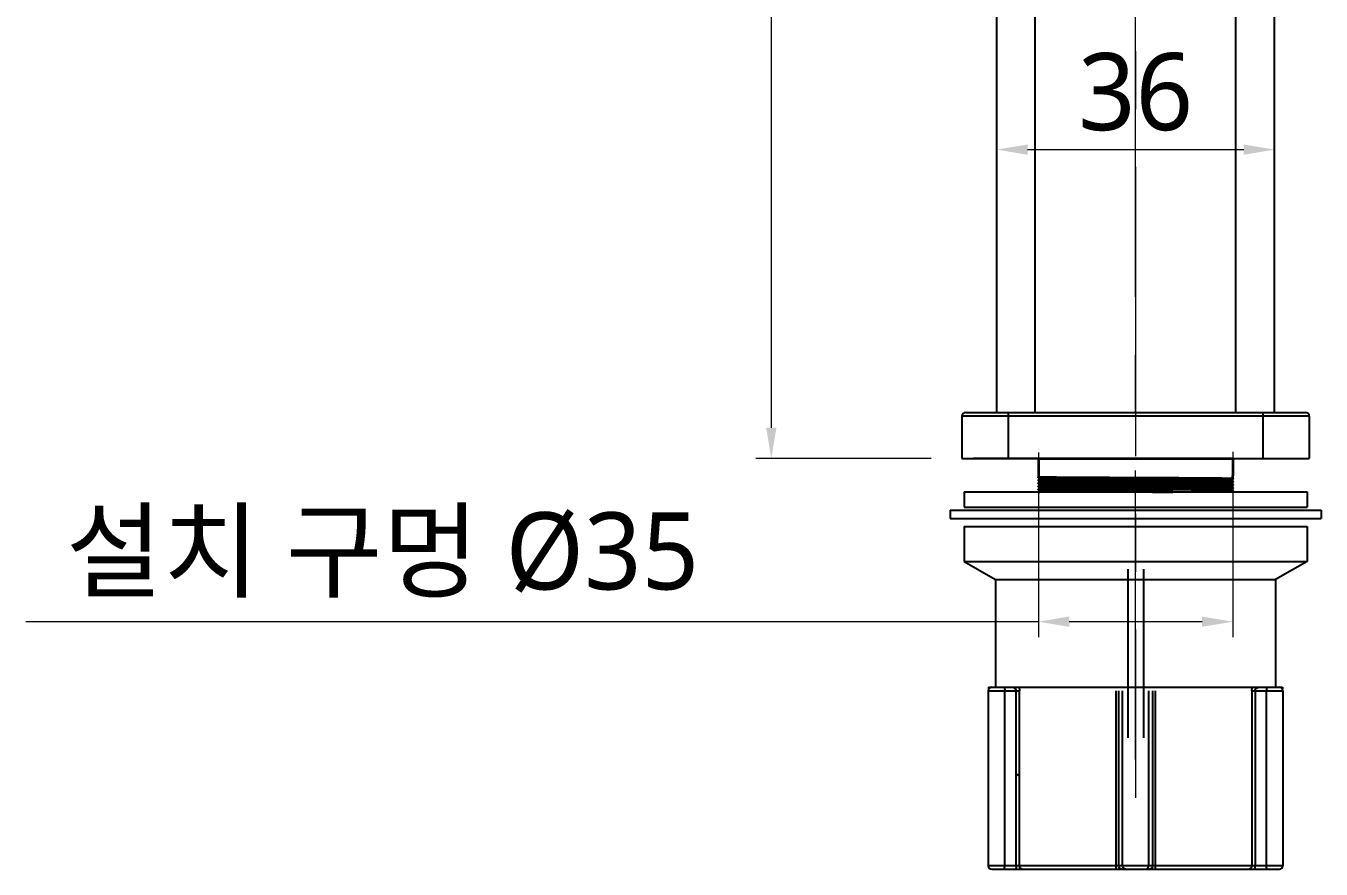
# Model space of a CAD drawing. Extents: x 1481 to 3160, y 4681 to 5260.
# Drawn here: x 2470.6 to 2638.4, y 4861.7 to 4971 of the extents above; entities that cross this region are included whole.
import ezdxf

# ---------------------------------------------------------------- set-up
doc = ezdxf.new("R2010")
doc.units = 0
doc.header["$LTSCALE"] = 30
doc.header["$MEASUREMENT"] = 0
doc.header["$PDMODE"] = 3
doc.header["$PDSIZE"] = -10
doc.linetypes.add('CENTER', pattern=[2, 1.25, -0.25, 0.25, -0.25])
doc.layers.get('0').update_dxf_attribs({"linetype": 'CONTINUOUS'})
doc.layers.get('DEFPOINTS').update_dxf_attribs({"linetype": 'CONTINUOUS'})
for name, color, linetype in [('02___PRT_ALL_AXES', 7, 'CONTINUOUS'), ('AXES', 7, 'CONTINUOUS'), ('BODY', 7, 'CONTINUOUS'), ('DEF_LAYER_ASSEM_MEMBER', 7, 'CONTINUOUS')]:
    doc.layers.add(name, color=color, linetype=linetype)
doc.layers.add('\\M+5B3DF\\M+5B4E7\\M+5CFDF', color=3, linetype='CONTINUOUS', lineweight=9)
doc.styles.add('Daelim Dimension', font='NanumGothic.ttf')
doc.dimstyles.new('DEFAULT', dxfattribs={"dimscale": 2, "dimtxt": 2, "dimasz": 2, "dimexe": 0, "dimexo": 2, "dimgap": 1, "dimtad": 1, "dimdec": 1, "dimzin": 9, "dimdsep": 46, "dimtxsty": 'Daelim Dimension', "dimcen": 0.5, "dimclrd": 252, "dimclre": 252, "dimclrt": 3, "dimadec": 1, "dimazin": 0, "dimtfac": 1, "dimtdec": 1, "dimtix": 1, "dimtmove": 0, "dimatfit": 3, "dimfxl": 0, "dimtolj": 1, "dimtzin": 1, "dimlwd": 9, "dimlwe": 9, "dimarcsym": 0})

# ---------------------------------------------------------------- blocks, each defined once
blk = doc.blocks.new('*D20')
at = {"color": 5, "lineweight": 9, "ltscale": 0.5}
for p, q in [((2601.74, 4915.7), (2601.74, 4891.77)), ((2626.94, 4915.8), (2626.94, 4891.77)), ((2601.74, 4893.77), (2470.58, 4893.77)), ((2622.94, 4893.77), (2605.74, 4893.77))]:
    blk.add_line(p, q, dxfattribs=at)
at = {"color": 5, "ltscale": 0.5}
for points in [[(2605.74, 4894.44), (2605.74, 4893.11), (2601.74, 4893.77)], [(2622.94, 4894.44), (2622.94, 4893.11), (2626.94, 4893.77)]]:
    blk.add_solid(points, dxfattribs=at)
at = {"layer": 'DEFPOINTS', "color": 0, "ltscale": 0.5}
for p in [(2601.74, 4919.7), (2626.94, 4919.8), (2626.94, 4893.77)]:
    blk.add_point(p, dxfattribs=at)
at = {"color": 7, "ltscale": 0.5, "insert": (2516.77, 4902.41), "char_height": 10, "attachment_point": 5, "style": 'Daelim Dimension'}
blk.add_mtext('\\A1;설치 구멍 %%C35', dxfattribs=at)
blk = doc.blocks.new('*D21')
at = {"color": 5, "lineweight": 9, "ltscale": 0.5}
for p, q in [((2610.34, 5064.91), (2565.14, 5064.91)), ((2567.14, 5060.91), (2567.14, 4918.91)), ((2587.84, 4914.91), (2565.14, 4914.91))]:
    blk.add_line(p, q, dxfattribs=at)
at = {"color": 5, "ltscale": 0.5}
for points in [[(2566.48, 5060.91), (2567.81, 5060.91), (2567.14, 5064.91)], [(2566.48, 4918.91), (2567.81, 4918.91), (2567.14, 4914.91)]]:
    blk.add_solid(points, dxfattribs=at)
at = {"layer": 'DEFPOINTS', "color": 0, "ltscale": 0.5}
for p in [(2614.34, 5064.91), (2567.14, 4914.91), (2591.84, 4914.91)]:
    blk.add_point(p, dxfattribs=at)
at = {"color": 7, "ltscale": 0.5, "insert": (2559.72, 4989.91), "char_height": 10, "attachment_point": 5, "rotation": 90, "style": 'Daelim Dimension'}
blk.add_mtext('\\A1;150', dxfattribs=at)
blk = doc.blocks.new('*D22')
at = {"color": 5, "lineweight": 9, "ltscale": 0.5}
for p, q in [((2596.34, 4957.41), (2596.34, 4952.98)), ((2632.34, 4957.41), (2632.34, 4952.98)), ((2600.34, 4954.98), (2628.34, 4954.98))]:
    blk.add_line(p, q, dxfattribs=at)
at = {"color": 5, "ltscale": 0.5}
for points in [[(2600.34, 4955.64), (2600.34, 4954.31), (2596.34, 4954.98)], [(2628.34, 4955.64), (2628.34, 4954.31), (2632.34, 4954.98)]]:
    blk.add_solid(points, dxfattribs=at)
at = {"layer": 'DEFPOINTS', "color": 0, "ltscale": 0.5}
for p in [(2596.34, 4961.41), (2632.34, 4961.41), (2632.34, 4954.98)]:
    blk.add_point(p, dxfattribs=at)
at = {"color": 7, "ltscale": 0.5, "insert": (2614.34, 4962.43), "char_height": 10, "attachment_point": 5, "style": 'Daelim Dimension'}
blk.add_mtext('\\A1;36', dxfattribs=at)

msp = doc.modelspace()

# ---------------------------------------------------------------- linework, layer by layer
at = {"color": 0, "lineweight": 35}
for p, q in [((2601.74, 4914.91), (2601.74, 4912.48)), ((2626.94, 4914.91), (2626.94, 4912.68)), ((2601.74, 4912.13), (2601.74, 4912.08)), ((2601.74, 4912.13), (2601.74, 4912.13)), ((2601.74, 4911.73), (2601.74, 4911.68)), ((2601.74, 4911.73), (2601.74, 4911.73)), ((2601.74, 4911.33), (2601.74, 4911.28)), ((2601.74, 4911.33), (2601.74, 4911.33)), ((2601.74, 4911.33), (2601.74, 4911.33)), ((2626.94, 4912.33), (2626.94, 4912.68)), ((2626.94, 4912.33), (2626.94, 4912.28)), ((2626.94, 4912.28), (2626.94, 4912.28)), ((2626.94, 4911.93), (2626.94, 4911.88)), ((2626.94, 4911.88), (2626.94, 4911.88)), ((2626.94, 4911.53), (2626.94, 4911.48)), ((2626.94, 4911.48), (2626.94, 4911.48)), ((2626.94, 4911.13), (2626.94, 4911.08)), ((2601.74, 4910.93), (2601.74, 4910.88)), ((2601.74, 4910.93), (2601.74, 4910.93)), ((2601.74, 4910.93), (2601.74, 4910.93)), ((2626.94, 4911.08), (2626.94, 4911.08)), ((2626.94, 4910.73), (2626.94, 4910.68)), ((2626.94, 4910.68), (2626.94, 4910.68))]:
    msp.add_line(p, q, dxfattribs=at)
at = {"lineweight": 35}
msp.add_line((2601.74, 4914.91), (2626.94, 4914.91), dxfattribs=at)
at = {"color": 7, "linetype": 'Continuous'}
for p, q in [((2595.25, 4884.81), (2599.29, 4884.81)), ((2595.25, 4884.81), (2595.25, 4862.14)), ((2595.3, 4885.27), (2595.67, 4885.27)), ((2595.7, 4885.27), (2632.97, 4885.27)), ((2597.38, 4862.14), (2597.38, 4884.81)), ((2598.85, 4862.14), (2598.85, 4884.81)), ((2599.29, 4862.14), (2599.29, 4884.81)), ((2611.76, 4884.81), (2611.76, 4862.14)), ((2612.12, 4884.81), (2612.12, 4862.14)), ((2612.63, 4862.14), (2612.63, 4884.81)), ((2616.04, 4862.14), (2616.04, 4884.81)), ((2616.56, 4862.14), (2616.56, 4884.81)), ((2616.92, 4862.14), (2616.92, 4884.81)), ((2629.39, 4884.81), (2633.43, 4884.81)), ((2629.39, 4884.81), (2629.39, 4862.14)), ((2629.82, 4884.81), (2629.82, 4862.14)), ((2631.3, 4862.14), (2631.3, 4884.81)), ((2633.01, 4885.27), (2633.38, 4885.27)), ((2633.43, 4884.81), (2633.43, 4862.14)), ((2595.25, 4862.14), (2633.43, 4862.14)), ((2595.7, 4861.69), (2632.97, 4861.69))]:
    msp.add_line(p, q, dxfattribs=at)
for centre, start, end in [((2595.7, 4884.81), 90, 180), ((2632.97, 4884.81), 0, 90), ((2595.7, 4862.14), 180, 270), ((2632.97, 4862.14), 270, 0)]:
    msp.add_arc(centre, 0.453, start, end, dxfattribs=at)
at = {"color": 0, "lineweight": 35}
for points in [[(2601.99, 4912.34), (2601.86, 4912.41), (2601.74, 4912.49)], [(2601.74, 4912.13), (2601.86, 4912.2), (2601.99, 4912.27)], [(2601.99, 4911.94), (2601.86, 4912.01), (2601.74, 4912.09)], [(2601.74, 4911.73), (2601.86, 4911.8), (2601.99, 4911.87)], [(2601.99, 4911.54), (2601.86, 4911.61), (2601.74, 4911.69)], [(2601.74, 4911.33), (2601.86, 4911.4), (2601.99, 4911.47)], [(2601.99, 4911.14), (2601.86, 4911.21), (2601.74, 4911.28)], [(2601.99, 4912.27), (2602.03, 4912.31), (2601.99, 4912.34)], [(2601.99, 4911.87), (2602.02, 4911.91), (2601.99, 4911.94)], [(2601.99, 4911.47), (2602.02, 4911.51), (2601.99, 4911.54)], [(2601.99, 4911.07), (2602.03, 4911.11), (2601.99, 4911.14)], [(2626.69, 4912.14), (2626.65, 4912.11), (2626.69, 4912.07)], [(2626.69, 4911.74), (2626.65, 4911.71), (2626.69, 4911.67)], [(2626.69, 4911.34), (2626.65, 4911.31), (2626.69, 4911.27)], [(2626.69, 4911.34), (2626.65, 4911.31), (2626.69, 4911.27)], [(2626.94, 4912.29), (2626.82, 4912.21), (2626.69, 4912.14)], [(2626.69, 4912.07), (2626.82, 4912), (2626.94, 4911.93)], [(2626.94, 4911.89), (2626.82, 4911.81), (2626.69, 4911.74)], [(2626.69, 4911.67), (2626.82, 4911.6), (2626.94, 4911.53)], [(2626.94, 4911.49), (2626.82, 4911.41), (2626.69, 4911.34)], [(2626.69, 4911.27), (2626.82, 4911.2), (2626.94, 4911.13)], [(2601.74, 4910.93), (2601.86, 4911), (2601.99, 4911.07)], [(2601.99, 4910.74), (2601.87, 4910.81), (2601.74, 4910.88)], [(2601.89, 4910.61), (2601.94, 4910.64), (2601.99, 4910.67)], [(2601.99, 4910.67), (2602.03, 4910.71), (2601.99, 4910.74)], [(2626.69, 4910.94), (2626.65, 4910.91), (2626.69, 4910.87)], [(2626.7, 4910.94), (2626.66, 4910.91), (2626.7, 4910.87)], [(2626.94, 4911.08), (2626.82, 4911.01), (2626.69, 4910.94)], [(2626.69, 4910.87), (2626.82, 4910.8), (2626.94, 4910.73)], [(2626.94, 4910.68), (2626.89, 4910.65), (2626.83, 4910.61)]]:
    msp.add_open_spline(points, degree=2, dxfattribs=at)
for points, knots in [([(2626.94, 4912.28), (2626.94, 4912.29), (2626.93, 4912.29), (2626.92, 4912.29), (2626.91, 4912.29), (2626.9, 4912.29), (2626.89, 4912.29), (2626.84, 4912.29), (2626.72, 4912.3), (2626.52, 4912.3), (2626.37, 4912.3), (2626.32, 4912.3), (2626.27, 4912.31), (2626.24, 4912.31), (2626.22, 4912.31), (2626.13, 4912.31), (2626.06, 4912.31), (2625.82, 4912.31), (2625.64, 4912.31), (2625.4, 4912.32), (2625.35, 4912.32), (2625.25, 4912.32), (2625.09, 4912.32), (2624.93, 4912.32), (2624.59, 4912.32), (2624.1, 4912.33), (2623.55, 4912.33), (2623.11, 4912.34), (2622.96, 4912.34), (2622.77, 4912.34), (2622.73, 4912.34), (2622.66, 4912.34), (2622.54, 4912.34), (2622.42, 4912.34), (2622.02, 4912.34), (2621.69, 4912.34), (2621.26, 4912.35), (2621.18, 4912.35), (2621, 4912.35), (2620.91, 4912.35), (2620.65, 4912.35), (2620.29, 4912.35), (2619.92, 4912.36), (2619.64, 4912.36), (2619.54, 4912.36), (2619.35, 4912.36), (2619.26, 4912.36), (2618.78, 4912.36), (2618.39, 4912.36), (2617.8, 4912.37), (2617.6, 4912.37), (2617.3, 4912.37), (2617.2, 4912.37), (2617, 4912.37), (2616.9, 4912.37), (2616.39, 4912.37), (2615.98, 4912.38), (2615.47, 4912.38), (2615.36, 4912.38), (2615.16, 4912.38), (2615.05, 4912.38), (2614.74, 4912.38), (2614.54, 4912.38), (2613.92, 4912.39), (2613.5, 4912.39), (2613.04, 4912.39), (2612.99, 4912.39), (2612.89, 4912.39), (2612.73, 4912.39), (2612.37, 4912.39), (2612.07, 4912.4), (2611.47, 4912.4), (2611.07, 4912.4), (2610.29, 4912.41), (2609.9, 4912.41), (2609.43, 4912.41), (2609.33, 4912.41), (2609.15, 4912.41), (2609.05, 4912.41), (2608.77, 4912.41), (2608.59, 4912.41), (2608.04, 4912.42), (2607.69, 4912.42), (2607.25, 4912.42), (2607.17, 4912.42), (2607, 4912.42), (2606.75, 4912.43), (2606.34, 4912.43), (2606.03, 4912.43), (2605.8, 4912.43), (2605.72, 4912.43), (2605.57, 4912.43), (2605.5, 4912.43), (2605.13, 4912.44), (2604.86, 4912.44), (2604.46, 4912.44), (2604.34, 4912.44), (2604.15, 4912.44), (2604.09, 4912.44), (2603.97, 4912.45), (2603.91, 4912.45), (2603.63, 4912.45), (2603.41, 4912.45), (2603.17, 4912.45), (2603.12, 4912.45), (2603.03, 4912.46), (2602.9, 4912.46), (2602.77, 4912.46), (2602.54, 4912.46), (2602.4, 4912.46), (2602.16, 4912.47), (2602.06, 4912.47), (2601.94, 4912.47), (2601.91, 4912.47), (2601.87, 4912.48), (2601.86, 4912.48), (2601.85, 4912.48), (2601.84, 4912.48), (2601.82, 4912.48), (2601.81, 4912.48), (2601.76, 4912.48), (2601.74, 4912.48), (2601.74, 4912.48)], [0, 0, 0, 0, 0.015625, 0.015625, 0.023437, 0.023437, 0.03125, 0.03125, 0.0625, 0.09375, 0.09375, 0.101562, 0.105469, 0.105469, 0.109375, 0.109375, 0.125, 0.125, 0.15625, 0.15625, 0.164062, 0.164062, 0.171875, 0.1875, 0.1875, 0.21875, 0.25, 0.25, 0.265625, 0.265625, 0.269531, 0.269531, 0.273437, 0.28125, 0.28125, 0.3125, 0.3125, 0.320312, 0.320312, 0.328125, 0.328125, 0.34375, 0.359375, 0.359375, 0.367187, 0.367187, 0.375, 0.375, 0.40625, 0.40625, 0.421875, 0.421875, 0.429687, 0.429687, 0.4375, 0.4375, 0.46875, 0.46875, 0.476562, 0.476562, 0.484375, 0.484375, 0.5, 0.5, 0.53125, 0.53125, 0.535156, 0.535156, 0.539062, 0.546875, 0.5625, 0.5625, 0.59375, 0.59375, 0.625, 0.625, 0.632812, 0.632812, 0.640625, 0.640625, 0.65625, 0.65625, 0.6875, 0.6875, 0.695312, 0.695312, 0.703125, 0.71875, 0.734375, 0.734375, 0.742187, 0.742187, 0.75, 0.75, 0.78125, 0.78125, 0.796875, 0.796875, 0.804687, 0.804687, 0.8125, 0.8125, 0.84375, 0.84375, 0.851562, 0.851562, 0.859375, 0.875, 0.875, 0.90625, 0.90625, 0.9375, 0.9375, 0.953125, 0.953125, 0.957031, 0.957031, 0.960937, 0.960937, 0.96875, 0.96875, 1, 1, 1, 1]), ([(2601.99, 4912.27), (2601.97, 4912.27), (2602.43, 4912.25), (2604.73, 4912.23), (2608.65, 4912.2), (2613.44, 4912.18), (2618.37, 4912.15), (2622.68, 4912.13), (2625.71, 4912.1), (2626.62, 4912.08), (2626.69, 4912.07), (2626.69, 4912.07)], [0, 0, 0, 0, 0.10368, 0.229208, 0.354736, 0.480265, 0.605793, 0.731321, 0.856849, 0.982378, 1, 1, 1, 1]), ([(2601.99, 4911.47), (2601.97, 4911.47), (2602.55, 4911.45), (2605.18, 4911.42), (2609.26, 4911.4), (2614.11, 4911.37), (2619, 4911.35), (2623.17, 4911.32), (2625.99, 4911.3), (2626.67, 4911.28), (2626.69, 4911.27), (2626.69, 4911.27)], [0, 0, 0, 0, 0.12058, 0.246108, 0.371636, 0.497164, 0.622692, 0.74822, 0.873748, 0.999276, 1, 1, 1, 1]), ([(2601.99, 4911.87), (2601.98, 4911.87), (2602.5, 4911.85), (2604.95, 4911.83), (2608.95, 4911.8), (2613.77, 4911.78), (2618.68, 4911.75), (2622.93, 4911.73), (2625.85, 4911.7), (2626.65, 4911.68), (2626.69, 4911.67), (2626.69, 4911.67)], [0, 0, 0, 0, 0.111379, 0.237013, 0.362647, 0.488282, 0.613916, 0.73955, 0.865185, 0.990819, 1, 1, 1, 1]), ([(2601.99, 4912.34), (2602, 4912.34), (2602.47, 4912.32), (2604.73, 4912.3), (2608.65, 4912.27), (2613.44, 4912.25), (2618.37, 4912.22), (2622.68, 4912.2), (2625.71, 4912.17), (2626.64, 4912.15), (2626.69, 4912.14), (2626.69, 4912.14)], [0, 0, 0, 0, 0.097886, 0.223414, 0.348943, 0.474471, 0.599999, 0.725527, 0.851056, 0.976584, 1, 1, 1, 1]), ([(2601.99, 4911.94), (2602, 4911.93), (2602.53, 4911.92), (2604.95, 4911.9), (2608.95, 4911.87), (2613.77, 4911.84), (2618.68, 4911.82), (2622.93, 4911.79), (2625.85, 4911.77), (2626.66, 4911.75), (2626.69, 4911.74), (2626.69, 4911.74)], [0, 0, 0, 0, 0.10656, 0.232209, 0.357859, 0.483508, 0.609157, 0.734807, 0.860456, 0.986105, 1, 1, 1, 1]), ([(2601.99, 4911.54), (2602, 4911.53), (2602.59, 4911.52), (2605.18, 4911.49), (2609.26, 4911.47), (2614.11, 4911.44), (2619, 4911.42), (2623.17, 4911.39), (2625.99, 4911.37), (2626.69, 4911.35), (2626.69, 4911.34), (2626.69, 4911.34)], [0, 0, 0, 0, 0.115001, 0.240499, 0.365997, 0.491495, 0.616993, 0.742491, 0.867988, 0.993486, 1, 1, 1, 1]), ([(2601.99, 4911.14), (2602, 4911.13), (2602.59, 4911.12), (2605.19, 4911.09), (2609.26, 4911.07), (2614.11, 4911.04), (2619, 4911.02), (2623.17, 4910.99), (2625.99, 4910.97), (2626.69, 4910.95), (2626.69, 4910.94), (2626.69, 4910.94)], [0, 0, 0, 0, 0.115001, 0.240499, 0.365997, 0.491495, 0.616993, 0.742491, 0.867988, 0.993486, 1, 1, 1, 1]), ([(2601.99, 4911.07), (2601.97, 4911.06), (2602.55, 4911.05), (2605.19, 4911.02), (2609.26, 4911), (2614.11, 4910.97), (2619, 4910.95), (2623.17, 4910.92), (2625.99, 4910.9), (2626.68, 4910.88), (2626.69, 4910.87), (2626.69, 4910.87)], [0, 0, 0, 0, 0.12058, 0.246108, 0.371636, 0.497164, 0.622692, 0.74822, 0.873748, 0.999276, 1, 1, 1, 1]), ([(2601.99, 4910.74), (2602, 4910.73), (2602.59, 4910.72), (2605.19, 4910.69), (2609.26, 4910.67), (2614.11, 4910.64), (2617.47, 4910.62), (2619.06, 4910.62), (2619.14, 4910.61)], [0, 0, 0, 0, 0.1150011, 0.240499, 0.3659969, 0.4914948, 0.6169927, 0.6242591, 0.6242591, 0.6242591, 0.6242591])]:
    msp.add_open_spline(points, degree=3, knots=knots, dxfattribs=at)
at = {"color": 7, "linetype": 'Continuous'}
for points, knots in [([(2597.3, 4885.27), (2597.32, 4885.27), (2597.34, 4885.21), (2597.36, 4885.12), (2597.38, 4884.98), (2597.38, 4884.87), (2597.38, 4884.81)], [0, 0, 0, 0, 0.097686, 0.314201, 0.629826, 1, 1, 1, 1]), ([(2598.34, 4885.27), (2598.45, 4885.27), (2598.64, 4885.2), (2598.81, 4885.02), (2598.85, 4884.88), (2598.85, 4884.81)], [0, 0, 0, 0, 0.464763, 0.722715, 1, 1, 1, 1]), ([(2599.21, 4885.27), (2599.22, 4885.23), (2599.27, 4885.08), (2599.29, 4884.93), (2599.29, 4884.81)], [0, 0, 0, 0, 0.239624, 1, 1, 1, 1]), ([(2629.39, 4884.81), (2629.39, 4884.85), (2629.39, 4885.01), (2629.43, 4885.16), (2629.47, 4885.27)], [0, 0, 0, 0, 0.258515, 1, 1, 1, 1]), ([(2629.82, 4884.81), (2629.82, 4884.88), (2629.86, 4885.02), (2630.04, 4885.2), (2630.23, 4885.27), (2630.34, 4885.27)], [0, 0, 0, 0, 0.277217, 0.535104, 1, 1, 1, 1]), ([(2631.38, 4885.27), (2631.36, 4885.27), (2631.34, 4885.21), (2631.32, 4885.12), (2631.3, 4884.98), (2631.3, 4884.87), (2631.3, 4884.81)], [0, 0, 0, 0, 0.097686, 0.314201, 0.629826, 1, 1, 1, 1]), ([(2597.3, 4861.69), (2597.32, 4861.69), (2597.34, 4861.75), (2597.36, 4861.84), (2597.38, 4861.98), (2597.38, 4862.09), (2597.38, 4862.14)], [0, 0, 0, 0, 0.097686, 0.314201, 0.629826, 1, 1, 1, 1]), ([(2598.85, 4862.14), (2598.85, 4862.09), (2598.85, 4861.98), (2598.84, 4861.84), (2598.82, 4861.75), (2598.79, 4861.69), (2598.78, 4861.69)], [0, 0, 0, 0, 0.370174, 0.685799, 0.902314, 1, 1, 1, 1]), ([(2599.65, 4861.69), (2599.6, 4861.69), (2599.5, 4861.72), (2599.39, 4861.82), (2599.31, 4861.97), (2599.29, 4862.09), (2599.29, 4862.14)], [0, 0, 0, 0, 0.222484, 0.461959, 0.723627, 1, 1, 1, 1]), ([(2611.76, 4862.14), (2611.76, 4862.09), (2611.76, 4861.98), (2611.77, 4861.84), (2611.79, 4861.75), (2611.8, 4861.7), (2611.81, 4861.69), (2611.82, 4861.69)], [0, 0, 0, 0, 0.373614, 0.691417, 0.90728, 0.968103, 1, 1, 1, 1]), ([(2612.55, 4861.69), (2612.49, 4861.69), (2612.38, 4861.72), (2612.19, 4861.85), (2612.12, 4862.03), (2612.12, 4862.14)], [0, 0, 0, 0, 0.245011, 0.494294, 1, 1, 1, 1]), ([(2613.06, 4861.69), (2613.01, 4861.69), (2612.89, 4861.72), (2612.7, 4861.85), (2612.63, 4862.03), (2612.63, 4862.14)], [0, 0, 0, 0, 0.245011, 0.494294, 1, 1, 1, 1]), ([(2615.62, 4861.69), (2615.67, 4861.69), (2615.79, 4861.72), (2615.97, 4861.85), (2616.04, 4862.03), (2616.04, 4862.14)], [0, 0, 0, 0, 0.245011, 0.494294, 1, 1, 1, 1]), ([(2616.56, 4862.14), (2616.56, 4862.03), (2616.49, 4861.85), (2616.3, 4861.72), (2616.18, 4861.69), (2616.13, 4861.69)], [0, 0, 0, 0, 0.505706, 0.754989, 1, 1, 1, 1]), ([(2616.86, 4861.69), (2616.86, 4861.69), (2616.87, 4861.7), (2616.89, 4861.75), (2616.91, 4861.84), (2616.92, 4861.98), (2616.92, 4862.09), (2616.92, 4862.14)], [0, 0, 0, 0, 0.031897, 0.09272, 0.308583, 0.626386, 1, 1, 1, 1]), ([(2629.39, 4862.14), (2629.39, 4862.09), (2629.37, 4861.97), (2629.29, 4861.82), (2629.17, 4861.72), (2629.07, 4861.69), (2629.03, 4861.69)], [0, 0, 0, 0, 0.276373, 0.538041, 0.777516, 1, 1, 1, 1]), ([(2629.9, 4861.69), (2629.89, 4861.69), (2629.86, 4861.75), (2629.84, 4861.84), (2629.83, 4861.98), (2629.82, 4862.09), (2629.82, 4862.14)], [0, 0, 0, 0, 0.097686, 0.314201, 0.629826, 1, 1, 1, 1]), ([(2631.38, 4861.69), (2631.36, 4861.69), (2631.34, 4861.75), (2631.32, 4861.84), (2631.3, 4861.98), (2631.3, 4862.09), (2631.3, 4862.14)], [0, 0, 0, 0, 0.097686, 0.314201, 0.629826, 1, 1, 1, 1])]:
    msp.add_open_spline(points, degree=3, knots=knots, dxfattribs=at)
at = {"layer": '02___PRT_ALL_AXES', "color": 7, "linetype": 'Continuous'}
for p, q in [((2592.12, 4906.12), (2636.55, 4906.12)), ((2592.12, 4906.12), (2592.12, 4901.59)), ((2636.55, 4906.12), (2636.55, 4901.59)), ((2592.12, 4901.59), (2636.55, 4901.59)), ((2592.12, 4901.59), (2596.2, 4899.23)), ((2636.55, 4901.59), (2632.47, 4899.23)), ((2596.2, 4899.23), (2632.47, 4899.23)), ((2596.2, 4899.23), (2596.2, 4885.27)), ((2632.47, 4899.23), (2632.47, 4885.27)), ((2595.3, 4885.27), (2595.3, 4885.01)), ((2633.38, 4885.27), (2633.38, 4885.01))]:
    msp.add_line(p, q, dxfattribs=at)
at = {"layer": '\\M+5B3DF\\M+5B4E7\\M+5CFDF', "color": 0, "lineweight": -3}
for p, q in [((2596.34, 4920.91), (2596.34, 5001.91)), ((2601.34, 4920.91), (2601.34, 5001.91)), ((2627.34, 4920.91), (2627.34, 5001.91)), ((2632.34, 4920.91), (2632.34, 5001.91)), ((2597.84, 4920.41), (2591.84, 4920.41)), ((2591.84, 4920.41), (2591.84, 4914.91)), ((2592.34, 4920.91), (2597.84, 4920.91)), ((2597.84, 4920.91), (2597.84, 4920.41)), ((2597.84, 4920.91), (2630.84, 4920.91)), ((2597.84, 4920.41), (2597.84, 4914.91)), ((2630.84, 4920.41), (2597.84, 4920.41)), ((2630.84, 4920.91), (2636.34, 4920.91)), ((2630.84, 4920.91), (2630.84, 4920.41)), ((2636.84, 4920.41), (2630.84, 4920.41)), ((2630.84, 4920.41), (2630.84, 4914.91)), ((2636.84, 4920.41), (2636.84, 4914.91)), ((2591.84, 4914.91), (2601.74, 4914.91)), ((2614.34, 4914.91), (2593.34, 4914.91)), ((2614.34, 4914.91), (2636.84, 4914.91)), ((2614.34, 4914.91), (2635.34, 4914.91))]:
    msp.add_line(p, q, dxfattribs=at)
for centre, start, end in [((2592.34, 4920.41), 90, 180), ((2636.34, 4920.41), 0, 90)]:
    msp.add_arc(centre, 0.5, start, end, dxfattribs=at)
at = {"layer": 'AXES', "color": 7, "linetype": 'Continuous'}
for p, q in [((2592.12, 4910.61), (2636.55, 4910.61)), ((2592.12, 4910.61), (2592.12, 4908.62)), ((2636.55, 4910.61), (2636.55, 4908.62)), ((2590.31, 4908.25), (2638.37, 4908.25)), ((2590.31, 4908.25), (2590.31, 4907.16)), ((2592.12, 4908.62), (2636.55, 4908.62)), ((2638.37, 4908.25), (2638.37, 4907.16)), ((2590.31, 4907.16), (2638.37, 4907.16))]:
    msp.add_line(p, q, dxfattribs=at)
at = {"layer": 'BODY', "color": 1, "linetype": 'CENTER', "lineweight": 5}
for p, q in [((2614.34, 5072.74), (2614.34, 4870.95)), ((2614.34, 4875.89), (2614.34, 5072.7))]:
    msp.add_line(p, q, dxfattribs=at)
at = {"layer": 'DEF_LAYER_ASSEM_MEMBER', "color": 7, "linetype": 'Continuous'}
for p, q in [((2613.35, 4900.57), (2613.35, 4878.72)), ((2615.35, 4900.57), (2615.35, 4878.72))]:
    msp.add_line(p, q, dxfattribs=at)
at = {"layer": 'DEF_LAYER_ASSEM_MEMBER', "color": 9, "linetype": 'Continuous'}
msp.add_line((2599.03, 4874.06), (2599.02, 4874.04), dxfattribs=at)
at = {"layer": 'DEF_LAYER_ASSEM_MEMBER', "color": 9, "linetype": 'Continuous', "start_tangent": (0, -1), "end_tangent": (0.515642, -0.856804)}
msp.add_spline([(2599.02, 4874.04), (2599.05, 4873.94), (2599.14, 4873.77)], degree=3, dxfattribs=at)

# ---------------------------------------------------------------- dimensions: what is measured, and where the dimension line sits
at = {"color": 5, "ltscale": 0.5}
dim = msp.add_linear_dim(base=(2567.14, 4914.91), p1=(2614.34, 5064.91), p2=(2591.84, 4914.91), angle=90, dimstyle='DEFAULT', override={"dimtxt": 5, "dimexe": 1, "dimdec": 0, "dimclrd": 5, "dimclre": 5, "dimclrt": 7}, dxfattribs=at)
dim.commit()
dim.dimension.update_dxf_attribs({"geometry": '*D21', "text_midpoint": (2559.72, 4989.91)})
dim = msp.add_linear_dim(base=(2632.34, 4954.98), p1=(2596.34, 4961.41), p2=(2632.34, 4961.41), dimstyle='DEFAULT', override={"dimtxt": 5, "dimexe": 1, "dimdec": 0, "dimclrd": 5, "dimclre": 5, "dimclrt": 7}, dxfattribs=at)
dim.commit()
dim.dimension.update_dxf_attribs({"geometry": '*D22', "text_midpoint": (2614.34, 4962.43)})
dim = msp.add_linear_dim(base=(2626.94, 4893.77), p1=(2601.74, 4919.7), p2=(2626.94, 4919.8), text='설치 구멍 %%C35', dimstyle='DEFAULT', override={"dimtxt": 5, "dimexe": 1, "dimdec": 0, "dimclrd": 5, "dimclre": 5, "dimclrt": 7}, dxfattribs=at)
dim.commit()
dim.dimension.update_dxf_attribs({"geometry": '*D20', "text_midpoint": (2516.77, 4893.77), "dimtype": 160})

doc.saveas('drawing.dxf')
